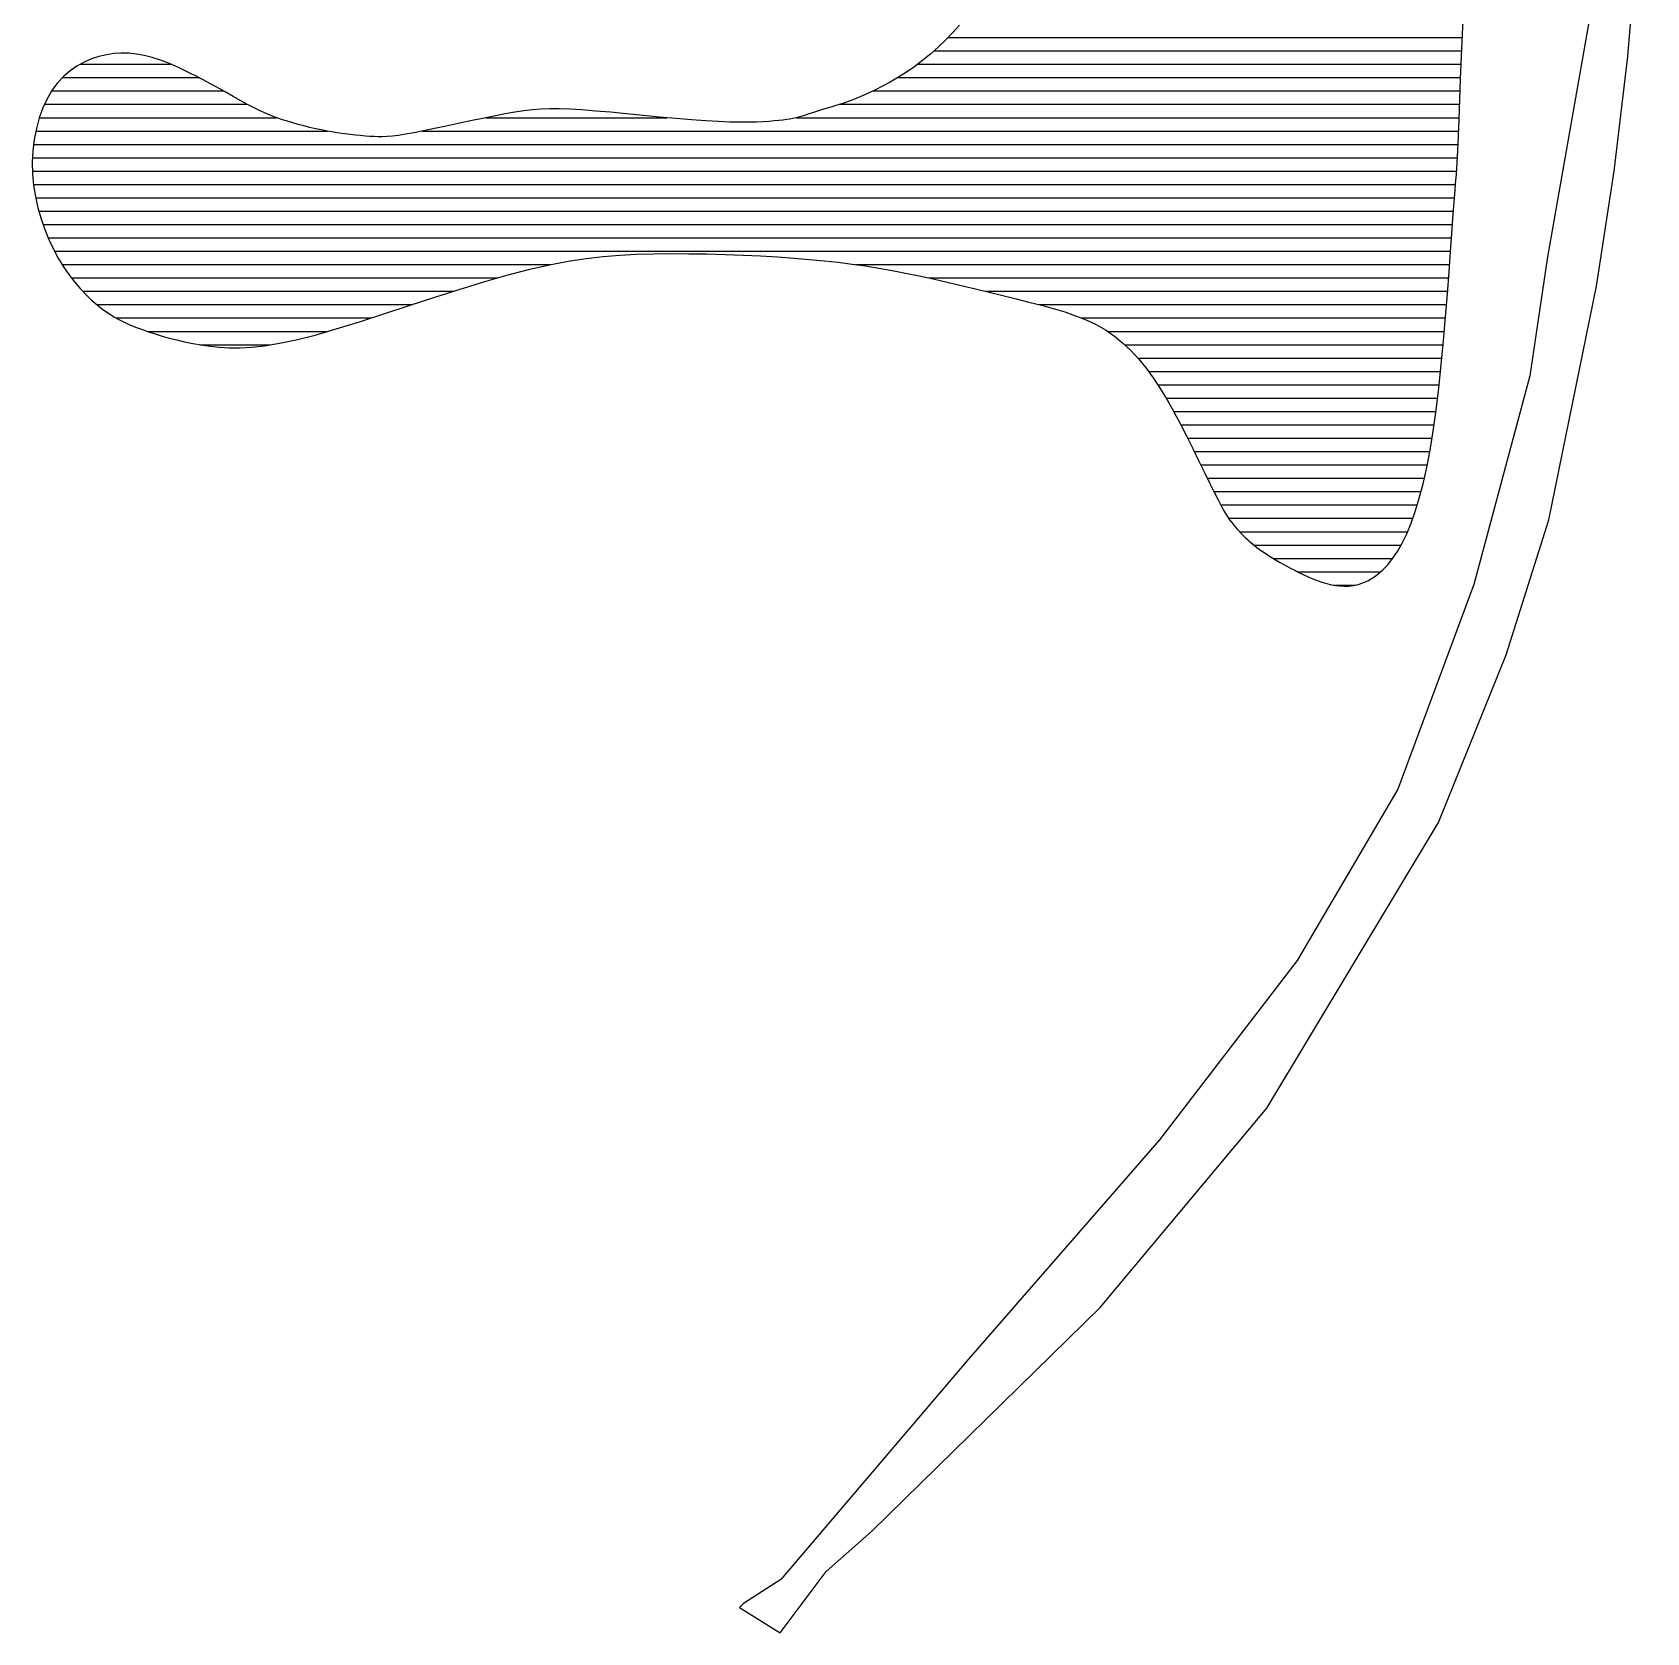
# Model space of a CAD drawing. Extents: x 615698 to 626331, y 7504748 to 7519310.
# Drawn here: x 620780 to 621384, y 7504748 to 7505347 of the extents above; entities that cross this region are included whole.
import ezdxf

# ---------------------------------------------------------------- set-up
doc = ezdxf.new("R2010")
doc.units = 0
doc.header["$LTSCALE"] = 170
doc.header["$MEASUREMENT"] = 0
doc.layers.get('0').update_dxf_attribs({"linetype": 'CONTINUOUS'})
for name, color, linetype in [('HATCH', 4, 'CONTINUOUS'), ('RIO', 4, 'CONTINUOUS'), ('RUA', 7, 'CONTINUOUS')]:
    doc.layers.add(name, color=color, linetype=linetype)

# ---------------------------------------------------------------- blocks, each defined once
blk = doc.blocks.new('*X5')
at = {"color": 0}
for p, q in [((621122.85, 7505345), (621315.33, 7505345)), ((621117.6, 7505340), (621315.11, 7505340)), ((620798.16, 7505335), (620831.97, 7505335)), ((621111.46, 7505335), (621314.9, 7505335)), ((620791.47, 7505330), (620842.44, 7505330)), ((621104.04, 7505330), (621314.7, 7505330)), ((620784.73, 7505320), (620860.7, 7505320)), ((620787.4, 7505325), (620851.65, 7505325)), ((621082.48, 7505320), (621314.31, 7505320)), ((621094.82, 7505325), (621314.5, 7505325)), ((620782.79, 7505315), (620871.61, 7505315)), ((620950.02, 7505315), (621017.68, 7505315)), ((621066.11, 7505315), (621314.11, 7505315)), ((620781.5, 7505310), (620890.47, 7505310)), ((620926.24, 7505310), (621313.9, 7505310)), ((620780.67, 7505305), (621313.68, 7505305)), ((620780.25, 7505300), (621313.43, 7505300)), ((620780.23, 7505295), (621313.13, 7505295)), ((620780.62, 7505290), (621312.79, 7505290)), ((620781.42, 7505285), (621312.41, 7505285)), ((620782.62, 7505280), (621312.02, 7505280)), ((620784.18, 7505275), (621311.64, 7505275)), ((620786.11, 7505270), (621311.26, 7505270)), ((620788.49, 7505265), (621310.9, 7505265)), ((620791.35, 7505260), (620974.05, 7505260)), ((621088.3, 7505260), (621310.54, 7505260)), ((620794.82, 7505255), (620954.22, 7505255)), ((621115.59, 7505255), (621310.17, 7505255)), ((620799.05, 7505250), (620937.82, 7505250)), ((621136.82, 7505250), (621309.8, 7505250)), ((620804.35, 7505245), (620922.4, 7505245)), ((621156.92, 7505245), (621309.41, 7505245)), ((620811.54, 7505240), (620907.02, 7505240)), ((621172.77, 7505240), (621309.01, 7505240)), ((620823.19, 7505235), (620890.75, 7505235)), ((620842.92, 7505230), (620869.36, 7505230)), ((621182.53, 7505235), (621308.59, 7505235)), ((621188.97, 7505230), (621308.15, 7505230)), ((621193.86, 7505225), (621307.68, 7505225)), ((621197.86, 7505220), (621307.18, 7505220)), ((621201.33, 7505215), (621306.65, 7505215)), ((621204.44, 7505210), (621306.07, 7505210)), ((621207.3, 7505205), (621305.46, 7505205)), ((621209.97, 7505200), (621304.75, 7505200)), ((621212.53, 7505195), (621303.98, 7505195)), ((621215.01, 7505190), (621303.14, 7505190)), ((621217.44, 7505185), (621302.18, 7505185)), ((621219.86, 7505180), (621301.09, 7505180)), ((621222.3, 7505175), (621299.86, 7505175)), ((621224.91, 7505170), (621298.45, 7505170)), ((621227.91, 7505165), (621296.81, 7505165)), ((621231.92, 7505160), (621294.85, 7505160)), ((621237.29, 7505155), (621292.42, 7505155)), ((621244.57, 7505150), (621289.29, 7505150)), ((621253.62, 7505145), (621284.77, 7505145)), ((621267.09, 7505140), (621275.38, 7505140))]:
    blk.add_line(p, q, dxfattribs=at)

msp = doc.modelspace()

# ---------------------------------------------------------------- linework, layer by layer
at = {"layer": 'RIO', "linetype": 'CONTINUOUS'}
msp.add_lwpolyline([(621127.2, 7505349.64), (621124.7, 7505346.9), (621122.05, 7505344.18), (621119.28, 7505341.51), (621116.4, 7505338.93), (621113.43, 7505336.48), (621110.4, 7505334.2), (621107.33, 7505332.08), (621104.26, 7505330.13), (621101.23, 7505328.35), (621098.28, 7505326.74), (621095.43, 7505325.29), (621092.73, 7505324.01), (621090.21, 7505322.9), (621087.91, 7505321.94), (621085.8, 7505321.14), (621083.87, 7505320.46), (621082.11, 7505319.88), (621080.49, 7505319.38), (621079, 7505318.95), (621077.61, 7505318.55), (621076.32, 7505318.18), (621075.1, 7505317.81), (621073.95, 7505317.44), (621072.84, 7505317.08), (621071.79, 7505316.72), (621070.77, 7505316.38), (621069.77, 7505316.05), (621068.8, 7505315.74), (621067.83, 7505315.45), (621066.86, 7505315.19), (621065.87, 7505314.94), (621064.82, 7505314.71), (621063.69, 7505314.5), (621062.45, 7505314.31), (621061.08, 7505314.12), (621059.54, 7505313.94), (621057.82, 7505313.77), (621055.87, 7505313.6), (621053.66, 7505313.45), (621051.14, 7505313.33), (621048.26, 7505313.26), (621044.98, 7505313.26), (621041.23, 7505313.34), (621036.98, 7505313.51), (621032.18, 7505313.79), (621026.82, 7505314.2), (621021.02, 7505314.69), (621014.93, 7505315.25), (621008.72, 7505315.85), (621002.55, 7505316.44), (620996.57, 7505317), (620990.95, 7505317.49), (620985.83, 7505317.89), (620981.34, 7505318.17), (620977.39, 7505318.32), (620973.83, 7505318.33), (620970.52, 7505318.22), (620967.34, 7505317.97), (620964.13, 7505317.59), (620960.77, 7505317.07), (620957.11, 7505316.41), (620953.06, 7505315.62), (620948.7, 7505314.73), (620944.15, 7505313.77), (620939.54, 7505312.79), (620934.99, 7505311.82), (620930.63, 7505310.9), (620926.57, 7505310.07), (620922.94, 7505309.35), (620919.83, 7505308.8), (620917.19, 7505308.38), (620914.94, 7505308.1), (620912.99, 7505307.93), (620911.26, 7505307.85), (620909.66, 7505307.84), (620908.11, 7505307.9), (620906.52, 7505308), (620904.83, 7505308.12), (620903.03, 7505308.28), (620901.14, 7505308.47), (620899.16, 7505308.69), (620897.11, 7505308.94), (620895, 7505309.24), (620892.84, 7505309.58), (620890.65, 7505309.97), (620888.43, 7505310.4), (620886.21, 7505310.87), (620884.01, 7505311.38), (620881.83, 7505311.92), (620879.7, 7505312.48), (620877.64, 7505313.06), (620875.66, 7505313.66), (620873.78, 7505314.25), (620872.01, 7505314.85), (620870.3, 7505315.48), (620868.61, 7505316.16), (620866.86, 7505316.92), (620865, 7505317.8), (620862.98, 7505318.8), (620860.74, 7505319.98), (620858.22, 7505321.34), (620855.39, 7505322.92), (620852.29, 7505324.65), (620848.97, 7505326.49), (620845.51, 7505328.37), (620841.97, 7505330.25), (620838.41, 7505332.05), (620834.88, 7505333.73), (620831.46, 7505335.22), (620828.19, 7505336.49), (620825.06, 7505337.5), (620822.05, 7505338.28), (620819.13, 7505338.82), (620816.28, 7505339.12), (620813.48, 7505339.17), (620810.7, 7505338.98), (620807.91, 7505338.56), (620805.11, 7505337.89), (620802.32, 7505336.97), (620799.56, 7505335.77), (620796.88, 7505334.29), (620794.3, 7505332.51), (620791.86, 7505330.41), (620789.58, 7505327.98), (620787.52, 7505325.2), (620785.68, 7505322.07), (620784.09, 7505318.62), (620782.76, 7505314.9), (620781.69, 7505310.97), (620780.9, 7505306.87), (620780.38, 7505302.64), (620780.17, 7505298.34), (620780.25, 7505294), (620780.65, 7505289.69), (620781.32, 7505285.43), (620782.26, 7505281.24), (620783.43, 7505277.15), (620784.81, 7505273.19), (620786.36, 7505269.39), (620788.07, 7505265.77), (620789.9, 7505262.37), (620791.84, 7505259.2), (620793.85, 7505256.26), (620795.92, 7505253.55), (620798.05, 7505251.07), (620800.19, 7505248.8), (620802.35, 7505246.73), (620804.49, 7505244.88), (620806.61, 7505243.22), (620808.69, 7505241.75), (620810.74, 7505240.45), (620812.79, 7505239.29), (620814.85, 7505238.26), (620816.96, 7505237.32), (620819.12, 7505236.45), (620821.35, 7505235.63), (620823.69, 7505234.83), (620826.15, 7505234.03), (620828.72, 7505233.25), (620831.42, 7505232.49), (620834.23, 7505231.77), (620837.17, 7505231.09), (620840.22, 7505230.47), (620843.4, 7505229.92), (620846.7, 7505229.45), (620850.14, 7505229.08), (620853.8, 7505228.87), (620857.78, 7505228.85), (620862.17, 7505229.09), (620867.09, 7505229.63), (620872.63, 7505230.53), (620878.89, 7505231.85), (620885.97, 7505233.63), (620893.91, 7505235.9), (620902.57, 7505238.57), (620911.75, 7505241.52), (620921.24, 7505244.62), (620930.83, 7505247.75), (620940.33, 7505250.8), (620949.54, 7505253.65), (620958.24, 7505256.16), (620966.3, 7505258.26), (620973.77, 7505259.95), (620980.76, 7505261.27), (620987.4, 7505262.28), (620993.8, 7505263.02), (621000.06, 7505263.53), (621006.32, 7505263.85), (621012.67, 7505264.02), (621019.21, 7505264.1), (621025.89, 7505264.08), (621032.65, 7505263.98), (621039.42, 7505263.79), (621046.13, 7505263.54), (621052.71, 7505263.22), (621059.09, 7505262.85), (621065.2, 7505262.42), (621070.99, 7505261.95), (621076.51, 7505261.42), (621081.8, 7505260.84), (621086.93, 7505260.2), (621091.95, 7505259.48), (621096.91, 7505258.68), (621101.89, 7505257.81), (621106.92, 7505256.84), (621112.06, 7505255.77), (621117.28, 7505254.63), (621122.54, 7505253.43), (621127.82, 7505252.18), (621133.08, 7505250.92), (621138.27, 7505249.64), (621143.37, 7505248.38), (621148.34, 7505247.15), (621153.14, 7505245.96), (621157.78, 7505244.78), (621162.23, 7505243.57), (621166.52, 7505242.28), (621170.61, 7505240.87), (621174.53, 7505239.3), (621178.25, 7505237.52), (621181.79, 7505235.51), (621185.13, 7505233.21), (621188.3, 7505230.63), (621191.31, 7505227.77), (621194.2, 7505224.64), (621196.97, 7505221.23), (621199.65, 7505217.54), (621202.26, 7505213.59), (621204.83, 7505209.37), (621207.36, 7505204.9), (621209.84, 7505200.27), (621212.25, 7505195.58), (621214.56, 7505190.93), (621216.75, 7505186.43), (621218.8, 7505182.18), (621220.69, 7505178.27), (621222.39, 7505174.82), (621223.89, 7505171.9), (621225.2, 7505169.47), (621226.35, 7505167.47), (621227.35, 7505165.83), (621228.24, 7505164.49), (621229.04, 7505163.4), (621229.77, 7505162.47), (621230.45, 7505161.66), (621231.1, 7505160.91), (621231.74, 7505160.2), (621232.36, 7505159.52), (621232.98, 7505158.88), (621233.6, 7505158.26), (621234.23, 7505157.66), (621234.86, 7505157.07), (621235.52, 7505156.48), (621236.2, 7505155.9), (621236.91, 7505155.31), (621237.65, 7505154.71), (621238.44, 7505154.11), (621239.27, 7505153.49), (621240.16, 7505152.86), (621241.11, 7505152.21), (621242.13, 7505151.54), (621243.21, 7505150.84), (621244.37, 7505150.12), (621245.59, 7505149.39), (621246.87, 7505148.63), (621248.21, 7505147.87), (621249.61, 7505147.09), (621251.07, 7505146.31), (621252.57, 7505145.53), (621254.12, 7505144.74), (621255.72, 7505143.97), (621257.35, 7505143.22), (621259.01, 7505142.51), (621260.7, 7505141.84), (621262.4, 7505141.24), (621264.12, 7505140.7), (621265.84, 7505140.26), (621267.57, 7505139.9), (621269.3, 7505139.66), (621271.04, 7505139.56), (621272.79, 7505139.6), (621274.55, 7505139.81), (621276.33, 7505140.21), (621278.13, 7505140.81), (621279.96, 7505141.64), (621281.8, 7505142.7), (621283.67, 7505144.04), (621285.53, 7505145.66), (621287.39, 7505147.61), (621289.23, 7505149.91), (621291.03, 7505152.58), (621292.8, 7505155.66), (621294.5, 7505159.16), (621296.14, 7505163.13), (621297.72, 7505167.57), (621299.21, 7505172.51), (621300.64, 7505177.97), (621301.98, 7505183.97), (621303.25, 7505190.54), (621304.43, 7505197.69), (621305.52, 7505205.44), (621306.53, 7505213.78), (621307.45, 7505222.53), (621308.28, 7505231.47), (621309.04, 7505240.39), (621309.73, 7505249.07), (621310.34, 7505257.29), (621310.89, 7505264.84), (621311.37, 7505271.51), (621311.8, 7505277.15), (621312.17, 7505281.95), (621312.5, 7505286.18), (621312.8, 7505290.11), (621313.07, 7505294), (621313.32, 7505298.12), (621313.57, 7505302.75), (621313.83, 7505308.14), (621314.09, 7505314.48), (621314.37, 7505321.68), (621314.68, 7505329.54), (621315.02, 7505337.89), (621315.4, 7505346.53), (621315.82, 7505355.3)], dxfattribs=at)
at = {"layer": 'RUA', "linetype": 'CONTINUOUS'}
msp.add_lwpolyline([(621366.85, 7505374.97), (621347.16, 7505262.91), (621340.52, 7505218.38), (621319.67, 7505140.18), (621291.15, 7505063.59), (621253.53, 7504999.41), (621202.04, 7504932.31), (621130.39, 7504850.04), (621060.28, 7504767.76), (621046.33, 7504758.69), (621044.78, 7504757.17), (621060.06, 7504747.77), (621077.23, 7504770.65), (621094.31, 7504785.85), (621179.82, 7504869.49), (621242.16, 7504944.17), (621306.39, 7505051.12), (621331.69, 7505113.9), (621347.62, 7505164.48), (621365.5, 7505251.94), (621372.12, 7505294.93), (621377.21, 7505337.94), (621384.31, 7505423.99)], dxfattribs=at)

# ---------------------------------------------------------------- block references
at = {"layer": 'HATCH'}
msp.add_blockref('*X5', (0, 0), dxfattribs=at)

doc.saveas('drawing.dxf')
